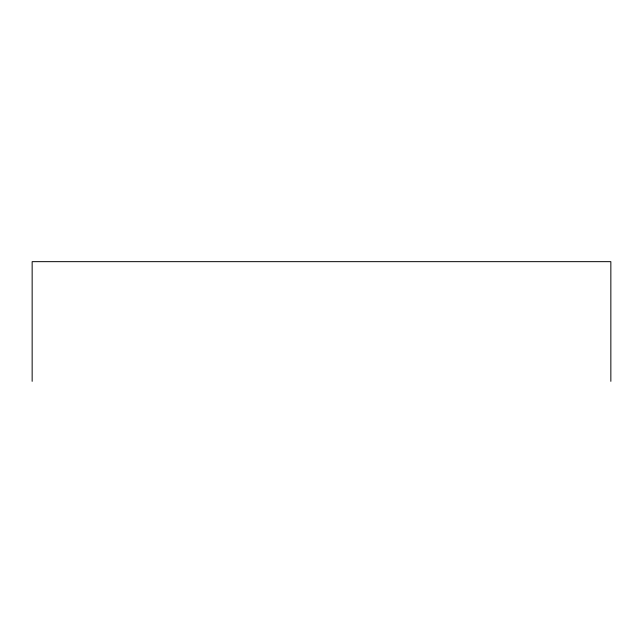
<?xml version="1.0" encoding="UTF-8"?>
<svg xmlns="http://www.w3.org/2000/svg" width="643" height="643" viewBox="0 0 643 643"><rect width="100%" height="100%" fill="white"/><g stroke="black" fill="none" stroke-linecap="round" stroke-linejoin="round"><path stroke-width="0.96" d="M610.85 381.339L610.85 261.661L32.15 261.661L32.15 381.339"/></g></svg>
